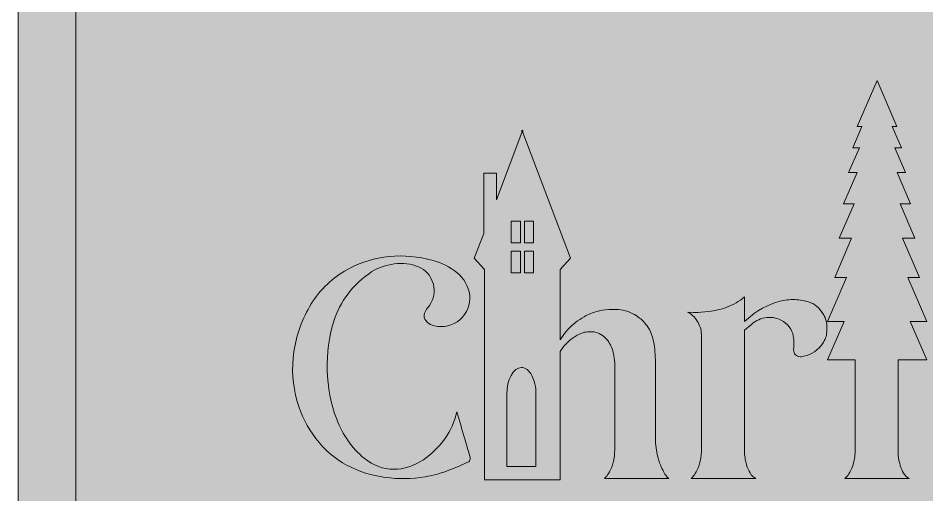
# Model space of a CAD drawing. Header units: centimetres. Extents: x 0 to 14, y -20 to 0.
# Drawn here: x 0.01 to 6.11, y -6.46 to -3.26 of the extents above; entities that cross this region are included whole.
import ezdxf

# ---------------------------------------------------------------- set-up
doc = ezdxf.new("R2010")
doc.units = ezdxf.units.CM
doc.header["$MEASUREMENT"] = 0
doc.layers.add('Layer 1', color=7, linetype='Continuous')

# ---------------------------------------------------------------- blocks, each defined once
blk = doc.blocks.new('block 3')
at = {"layer": 'Layer 1', "true_color": 0xe5c49d}
h = blk.add_hatch(color=31, dxfattribs=at)
h.dxf.hatch_style = 2
h.paths.add_polyline_path([(13.9627, -19.9756), (0.0073, -19.9756), (0.0073, -0.0394), (13.9627, -0.0394)])
at = {"layer": 'Layer 1', "lineweight": 0}
blk.add_lwpolyline([(13.9627, -19.9756), (0.0073, -19.9756), (0.0073, -0.0394), (13.9627, -0.0394), (13.9627, -19.9756)], dxfattribs=at)
blk = doc.blocks.new('block 2')
at = {"layer": 'Layer 1'}
blk.add_blockref('block 3', (0, 0), dxfattribs=at)
blk = doc.blocks.new('block 6')
at = {"layer": 'Layer 1', "lineweight": 0}
for points, knots in [([(13.0141, -0.4263), (13.0141, -0.4263), (0.9559, -0.4263), (0.9559, -0.4263), (0.6461, -0.4263), (0.3943, -0.6781), (0.3943, -0.9879), (0.3943, -0.9879), (0.3943, -19.0271), (0.3943, -19.0271), (0.3943, -19.3369), (0.6461, -19.5887), (0.9559, -19.5887), (0.9559, -19.5887), (2.2598, -19.5887), (2.2598, -19.5887), (2.2598, -19.5887), (2.2598, -18.2461), (2.2598, -18.2461), (1.7896, -18.2478), (1.3195, -18.2471), (0.8493, -18.2468), (0.8335, -18.2468), (0.8117, -18.2552), (0.8033, -18.2419), (0.7931, -18.2264), (0.8142, -18.2141), (0.8229, -18.2014), (1.0494, -17.8652), (1.2766, -17.5298), (1.5034, -17.1939), (1.5115, -17.182), (1.5284, -17.1697), (1.5224, -17.1563), (1.5143, -17.1387), (1.4932, -17.1482), (1.4781, -17.1482), (1.3765, -17.1472), (1.2745, -17.1475), (1.1626, -17.1475), (1.2133, -17.0726), (1.2583, -17.0054), (1.304, -16.9383), (1.4067, -16.7864), (1.5073, -16.633), (1.6138, -16.4836), (1.6947, -16.37), (1.7678, -16.2515), (1.8466, -16.1362), (1.8526, -16.1274), (1.8667, -16.1182), (1.8593, -16.1059), (1.8529, -16.0947), (1.8378, -16.0996), (1.8266, -16.0996), (1.7038, -16.0992), (1.5808, -16.0992), (1.4556, -16.0992), (1.5016, -16.03), (1.547, -15.96), (1.5941, -15.8907), (1.8593, -15.4983), (2.1248, -15.1062), (2.3903, -14.7137), (2.3927, -14.7102), (2.3952, -14.7063), (2.3977, -14.7028), (2.4268, -14.661), (2.4258, -14.6617), (2.4532, -14.7035), (2.6663, -15.0291), (2.8819, -15.3527), (3.0918, -15.6801), (3.1773, -15.8133), (3.2719, -15.941), (3.3499, -16.0792), (3.352, -16.0831), (3.3528, -16.0873), (3.3563, -16.0975), (3.23, -16.1094), (3.1055, -16.0929), (2.9782, -16.107), (3.1966, -16.4558), (3.4298, -16.7941), (3.6555, -17.1465), (3.6555, -17.1465), (3.3197, -17.1465), (3.3197, -17.1465), (3.3222, -17.1749), (3.3383, -17.1911), (3.3503, -17.2091), (3.5669, -17.541), (3.7842, -17.8723), (4.0012, -18.2042), (4.0089, -18.2158), (4.0262, -18.2274), (4.017, -18.2422), (4.01, -18.2535), (3.9921, -18.2468), (3.9794, -18.2468), (3.5064, -18.2471), (3.0335, -18.2471), (2.5605, -18.2471), (2.5605, -18.2471), (2.5605, -19.5887), (2.5605, -19.5887), (2.5605, -19.5887), (6.8345, -19.5887), (6.8345, -19.5887), (6.8345, -19.5887), (6.8345, -18.6097), (6.8345, -18.6097), (6.3643, -18.6111), (5.8945, -18.6107), (5.4244, -18.6104), (5.4085, -18.6104), (5.3867, -18.6185), (5.3783, -18.6055), (5.3681, -18.59), (5.3892, -18.5773), (5.3976, -18.5647), (5.6244, -18.2289), (5.8516, -17.8934), (6.0784, -17.5575), (6.0865, -17.5456), (6.1034, -17.5333), (6.0974, -17.5199), (6.0893, -17.502), (6.0682, -17.5118), (6.0531, -17.5115), (5.9511, -17.5108), (5.8495, -17.5111), (5.7377, -17.5111), (5.7883, -17.4359), (5.8333, -17.3687), (5.8787, -17.3019), (5.9817, -17.15), (6.0823, -16.9963), (6.1889, -16.8472), (6.2697, -16.7336), (6.3429, -16.6148), (6.4213, -16.4998), (6.4276, -16.491), (6.4413, -16.4815), (6.4343, -16.4695), (6.4276, -16.4583), (6.4129, -16.4628), (6.4013, -16.4628), (6.2785, -16.4625), (6.1558, -16.4628), (6.0306, -16.4628), (6.0763, -16.3936), (6.122, -16.3236), (6.1688, -16.254), (6.4343, -15.8615), (6.6998, -15.4694), (6.9653, -15.0773), (6.9678, -15.0735), (6.9702, -15.0699), (6.9727, -15.0661), (7.0019, -15.0246), (7.0008, -15.0253), (7.0283, -15.0671), (7.2414, -15.3924), (7.4566, -15.7163), (7.6665, -16.0433), (7.7523, -16.1769), (7.8466, -16.3046), (7.9246, -16.4428), (7.9267, -16.4463), (7.9278, -16.4509), (7.9313, -16.4611), (7.8051, -16.4727), (7.6802, -16.4565), (7.5529, -16.4706), (7.7713, -16.8191), (8.0044, -17.1574), (8.2306, -17.5097), (8.2306, -17.5097), (7.8944, -17.5097), (7.8944, -17.5097), (7.8972, -17.5386), (7.9134, -17.5547), (7.925, -17.5727), (8.1419, -17.9043), (8.3593, -18.2359), (8.5762, -18.5675), (8.5836, -18.5791), (8.6012, -18.5907), (8.5921, -18.6058), (8.5847, -18.6171), (8.5671, -18.6104), (8.5544, -18.6104), (8.0815, -18.6107), (7.6085, -18.6104), (7.1355, -18.6107), (7.1355, -18.6107), (7.1355, -19.5887), (7.1355, -19.5887), (7.1355, -19.5887), (11.4095, -19.5887), (11.4095, -19.5887), (11.4095, -19.5887), (11.4095, -18.2471), (11.4095, -18.2471), (10.9365, -18.2471), (10.4636, -18.2471), (9.9906, -18.2468), (9.9779, -18.2468), (9.96, -18.2535), (9.953, -18.2422), (9.9438, -18.2274), (9.9611, -18.2158), (9.9688, -18.2042), (10.1858, -17.8723), (10.4031, -17.541), (10.6197, -17.2091), (10.6317, -17.1911), (10.6478, -17.1749), (10.6503, -17.1465), (10.6503, -17.1465), (10.3145, -17.1465), (10.3145, -17.1465), (10.5402, -16.7941), (10.7734, -16.4558), (10.9918, -16.107), (10.8645, -16.0929), (10.74, -16.1094), (10.6137, -16.0975), (10.6172, -16.0873), (10.618, -16.0831), (10.6201, -16.0792), (10.6981, -15.941), (10.7927, -15.8133), (10.8782, -15.6801), (11.0881, -15.3527), (11.3037, -15.0291), (11.5168, -14.7035), (11.5442, -14.6617), (11.5432, -14.661), (11.5723, -14.7028), (11.5748, -14.7063), (11.5773, -14.7102), (11.5797, -14.7137), (11.8452, -15.1062), (12.1107, -15.4983), (12.3759, -15.8907), (12.423, -15.96), (12.4684, -16.03), (12.5144, -16.0992), (12.3892, -16.0992), (12.2662, -16.0992), (12.1434, -16.0996), (12.1322, -16.0996), (12.1171, -16.0947), (12.1107, -16.1059), (12.1033, -16.1182), (12.1174, -16.1274), (12.1234, -16.1362), (12.2022, -16.2515), (12.2753, -16.37), (12.3562, -16.4836), (12.4627, -16.633), (12.5633, -16.7864), (12.666, -16.9383), (12.7117, -17.0054), (12.7567, -17.0726), (12.8074, -17.1475), (12.6955, -17.1475), (12.5935, -17.1472), (12.4919, -17.1482), (12.4768, -17.1482), (12.4557, -17.1387), (12.4476, -17.1563), (12.4416, -17.1697), (12.4585, -17.182), (12.4666, -17.1939), (12.6934, -17.5298), (12.9206, -17.8652), (13.1471, -18.2014), (13.1558, -18.2141), (13.1769, -18.2264), (13.1667, -18.2419), (13.1583, -18.2552), (13.1365, -18.2468), (13.1207, -18.2468), (12.6505, -18.2471), (12.1804, -18.2478), (11.7102, -18.2461), (11.7102, -18.2461), (11.7102, -19.5887), (11.7102, -19.5887), (11.7102, -19.5887), (13.0141, -19.5887), (13.0141, -19.5887), (13.3239, -19.5887), (13.5757, -19.3369), (13.5757, -19.0271), (13.5757, -19.0271), (13.5757, -0.9879), (13.5757, -0.9879), (13.5757, -0.6781), (13.3239, -0.4263), (13.0141, -0.4263)], [0, 0, 0, 0, 1, 1, 1, 2, 2, 2, 3, 3, 3, 4, 4, 4, 5, 5, 5, 6, 6, 6, 7, 7, 7, 8, 8, 8, 9, 9, 9, 10, 10, 10, 11, 11, 11, 12, 12, 12, 13, 13, 13, 14, 14, 14, 15, 15, 15, 16, 16, 16, 17, 17, 17, 18, 18, 18, 19, 19, 19, 20, 20, 20, 21, 21, 21, 22, 22, 22, 23, 23, 23, 24, 24, 24, 25, 25, 25, 26, 26, 26, 27, 27, 27, 28, 28, 28, 29, 29, 29, 30, 30, 30, 31, 31, 31, 32, 32, 32, 33, 33, 33, 34, 34, 34, 35, 35, 35, 36, 36, 36, 37, 37, 37, 38, 38, 38, 39, 39, 39, 40, 40, 40, 41, 41, 41, 42, 42, 42, 43, 43, 43, 44, 44, 44, 45, 45, 45, 46, 46, 46, 47, 47, 47, 48, 48, 48, 49, 49, 49, 50, 50, 50, 51, 51, 51, 52, 52, 52, 53, 53, 53, 54, 54, 54, 55, 55, 55, 56, 56, 56, 57, 57, 57, 58, 58, 58, 59, 59, 59, 60, 60, 60, 61, 61, 61, 62, 62, 62, 63, 63, 63, 64, 64, 64, 65, 65, 65, 66, 66, 66, 67, 67, 67, 68, 68, 68, 69, 69, 69, 70, 70, 70, 71, 71, 71, 72, 72, 72, 73, 73, 73, 74, 74, 74, 75, 75, 75, 76, 76, 76, 77, 77, 77, 78, 78, 78, 79, 79, 79, 80, 80, 80, 81, 81, 81, 82, 82, 82, 83, 83, 83, 84, 84, 84, 85, 85, 85, 86, 86, 86, 87, 87, 87, 88, 88, 88, 89, 89, 89, 90, 90, 90, 91, 91, 91, 92, 92, 92, 93, 93, 93, 94, 94, 94, 95, 95, 95, 96, 96, 96, 97, 97, 97, 98, 98, 98, 99, 99, 99, 100, 100, 100, 101, 101, 101, 101]), ([(6.1055, -5.5524), (6.1055, -5.5524), (5.9135, -5.5524), (5.9135, -5.5524), (5.9135, -5.5524), (5.9135, -6.1931), (5.9135, -6.1931), (5.9135, -6.1931), (5.9163, -6.2131), (5.9163, -6.2131), (5.9188, -6.2265), (5.923, -6.2427), (5.9283, -6.261), (5.9339, -6.2796), (5.9413, -6.2972), (5.9511, -6.3137), (5.961, -6.3299), (5.9733, -6.3419), (5.9884, -6.3492), (5.9884, -6.3492), (5.5559, -6.3492), (5.5559, -6.3492), (5.5559, -6.3492), (5.5661, -6.339), (5.5661, -6.339), (5.5735, -6.3324), (5.5815, -6.3211), (5.5907, -6.3056), (5.5998, -6.2902), (5.6079, -6.2698), (5.615, -6.2444), (5.622, -6.2195), (5.6255, -6.1882), (5.6255, -6.1509), (5.6255, -6.1509), (5.6255, -5.5524), (5.6255, -5.5524), (5.6255, -5.5524), (5.4402, -5.5524), (5.4402, -5.5524), (5.4402, -5.5524), (5.5517, -5.2946), (5.5517, -5.2946), (5.5517, -5.2946), (5.4402, -5.2946), (5.4402, -5.2946), (5.4402, -5.2946), (5.5675, -4.9996), (5.5675, -4.9996), (5.5675, -4.9996), (5.488, -4.9996), (5.488, -4.9996), (5.488, -4.9996), (5.6019, -4.7358), (5.6019, -4.7358), (5.6019, -4.7358), (5.519, -4.7358), (5.519, -4.7358), (5.519, -4.7358), (5.6181, -4.5062), (5.6181, -4.5062), (5.6181, -4.5062), (5.5478, -4.5062), (5.5478, -4.5062), (5.5478, -4.5062), (5.6385, -4.2963), (5.6385, -4.2963), (5.6385, -4.2963), (5.5819, -4.2963), (5.5819, -4.2963), (5.5819, -4.2963), (5.654, -4.1289), (5.654, -4.1289), (5.654, -4.1289), (5.6097, -4.1289), (5.6097, -4.1289), (5.6097, -4.1289), (5.6712, -3.9865), (5.6712, -3.9865), (5.6712, -3.9865), (5.6399, -3.9865), (5.6399, -3.9865), (5.6399, -3.9865), (5.7728, -3.6784), (5.7728, -3.6784), (5.7728, -3.6784), (5.9061, -3.9865), (5.9061, -3.9865), (5.9061, -3.9865), (5.8748, -3.9865), (5.8748, -3.9865), (5.8748, -3.9865), (5.9364, -4.1289), (5.9364, -4.1289), (5.9364, -4.1289), (5.8917, -4.1289), (5.8917, -4.1289), (5.8917, -4.1289), (5.9641, -4.2963), (5.9641, -4.2963), (5.9641, -4.2963), (5.9075, -4.2963), (5.9075, -4.2963), (5.9075, -4.2963), (5.9979, -4.5062), (5.9979, -4.5062), (5.9979, -4.5062), (5.9279, -4.5062), (5.9279, -4.5062), (5.9279, -4.5062), (6.0271, -4.7358), (6.0271, -4.7358), (6.0271, -4.7358), (5.9437, -4.7358), (5.9437, -4.7358), (5.9437, -4.7358), (6.058, -4.9996), (6.058, -4.9996), (6.058, -4.9996), (5.9782, -4.9996), (5.9782, -4.9996), (5.9782, -4.9996), (6.1055, -5.2946), (6.1055, -5.2946), (6.1055, -5.2946), (5.9944, -5.2946), (5.9944, -5.2946), (5.9944, -5.2946), (6.1055, -5.5524), (6.1055, -5.5524)], [0, 0, 0, 0, 1, 1, 1, 2, 2, 2, 3, 3, 3, 4, 4, 4, 5, 5, 5, 6, 6, 6, 7, 7, 7, 8, 8, 8, 9, 9, 9, 10, 10, 10, 11, 11, 11, 12, 12, 12, 13, 13, 13, 14, 14, 14, 15, 15, 15, 16, 16, 16, 17, 17, 17, 18, 18, 18, 19, 19, 19, 20, 20, 20, 21, 21, 21, 22, 22, 22, 23, 23, 23, 24, 24, 24, 25, 25, 25, 26, 26, 26, 27, 27, 27, 28, 28, 28, 29, 29, 29, 30, 30, 30, 31, 31, 31, 32, 32, 32, 33, 33, 33, 34, 34, 34, 35, 35, 35, 36, 36, 36, 37, 37, 37, 38, 38, 38, 39, 39, 39, 40, 40, 40, 41, 41, 41, 42, 42, 42, 43, 43, 43, 43]), ([(4.375, -6.3492), (4.375, -6.3492), (3.9425, -6.3492), (3.9425, -6.3492), (3.9425, -6.3492), (3.9527, -6.338), (3.9527, -6.338), (3.9597, -6.331), (3.9681, -6.3193), (3.9773, -6.3035), (3.9864, -6.2877), (3.9945, -6.267), (4.0016, -6.2416), (4.0082, -6.216), (4.0118, -6.1847), (4.0118, -6.1474), (4.0118, -6.1474), (4.0118, -5.5714), (4.0118, -5.5714), (4.0114, -5.5541), (4.0079, -5.5313), (4.0016, -5.5032), (3.9949, -5.475), (3.9829, -5.4487), (3.9653, -5.4237), (3.9573, -5.4128), (3.9485, -5.4033), (3.939, -5.3956), (3.9115, -5.3741), (3.8813, -5.3635), (3.8486, -5.3635), (3.8486, -5.3635), (3.8384, -5.3635), (3.8384, -5.3635), (3.8117, -5.365), (3.7856, -5.3723), (3.76, -5.3864), (3.7223, -5.4079), (3.6903, -5.4353), (3.664, -5.4694), (3.6576, -5.4778), (3.6513, -5.4866), (3.6453, -5.4954), (3.6453, -5.4954), (3.6453, -6.3584), (3.6453, -6.3584), (3.6453, -6.3584), (3.1382, -6.3584), (3.1382, -6.3584), (3.1382, -6.3584), (3.1382, -4.9465), (3.1382, -4.9465), (3.1382, -4.9465), (3.069, -4.8709), (3.069, -4.8709), (3.069, -4.8709), (3.1319, -4.7042), (3.1319, -4.7042), (3.1319, -4.7042), (3.1319, -4.2991), (3.1319, -4.2991), (3.1319, -4.2991), (3.2174, -4.2991), (3.2174, -4.2991), (3.2174, -4.2991), (3.2174, -4.4788), (3.2174, -4.4788), (3.2174, -4.4788), (3.389, -4.0259), (3.389, -4.0259), (3.389, -4.0259), (3.389, -4.0118), (3.389, -4.0118), (3.389, -4.0118), (3.3918, -4.0188), (3.3918, -4.0188), (3.3918, -4.0188), (3.3946, -4.0118), (3.3946, -4.0118), (3.3946, -4.0118), (3.3946, -4.0259), (3.3946, -4.0259), (3.3946, -4.0259), (3.7146, -4.8709), (3.7146, -4.8709), (3.7146, -4.8709), (3.6453, -4.9465), (3.6453, -4.9465), (3.6453, -4.9465), (3.6453, -5.4188), (3.6453, -5.4188), (3.6699, -5.3783), (3.6998, -5.3432), (3.7354, -5.3126), (3.7705, -5.2827), (3.8096, -5.2588), (3.8521, -5.2412), (3.8644, -5.2366), (3.8834, -5.2303), (3.9098, -5.2229), (3.934, -5.2169), (3.9632, -5.2137), (3.9973, -5.2137), (3.9973, -5.2137), (4.0118, -5.2137), (4.0118, -5.2137), (4.0276, -5.2137), (4.0466, -5.2159), (4.068, -5.2197), (4.0895, -5.2236), (4.113, -5.232), (4.138, -5.245), (4.1464, -5.2486), (4.1598, -5.2573), (4.1788, -5.2718), (4.1978, -5.2862), (4.2168, -5.3069), (4.2354, -5.3344), (4.2604, -5.372), (4.2755, -5.4212), (4.2801, -5.4821), (4.2839, -5.5186), (4.2857, -5.5791), (4.2857, -5.6628), (4.2857, -5.6628), (4.2864, -5.7898), (4.2864, -5.7898), (4.2864, -5.7898), (4.2857, -5.9164), (4.2857, -5.9164), (4.2857, -5.9164), (4.2857, -6.0964), (4.2857, -6.0964), (4.2868, -6.1375), (4.2934, -6.1783), (4.3047, -6.2188), (4.311, -6.2399), (4.3205, -6.2641), (4.3335, -6.2912), (4.3465, -6.3183), (4.3606, -6.3376), (4.375, -6.3492)], [0, 0, 0, 0, 1, 1, 1, 2, 2, 2, 3, 3, 3, 4, 4, 4, 5, 5, 5, 6, 6, 6, 7, 7, 7, 8, 8, 8, 9, 9, 9, 10, 10, 10, 11, 11, 11, 12, 12, 12, 13, 13, 13, 14, 14, 14, 15, 15, 15, 16, 16, 16, 17, 17, 17, 18, 18, 18, 19, 19, 19, 20, 20, 20, 21, 21, 21, 22, 22, 22, 23, 23, 23, 24, 24, 24, 25, 25, 25, 26, 26, 26, 27, 27, 27, 28, 28, 28, 29, 29, 29, 30, 30, 30, 31, 31, 31, 32, 32, 32, 33, 33, 33, 34, 34, 34, 35, 35, 35, 36, 36, 36, 37, 37, 37, 38, 38, 38, 39, 39, 39, 40, 40, 40, 41, 41, 41, 42, 42, 42, 43, 43, 43, 44, 44, 44, 45, 45, 45, 46, 46, 46, 47, 47, 47, 47]), ([(2.7388, -6.3373), (2.6501, -6.3521), (2.5608, -6.3531), (2.4708, -6.3408), (2.3811, -6.3288), (2.296, -6.3021), (2.2159, -6.2606), (2.1325, -6.2163), (2.0622, -6.1562), (2.0052, -6.0802), (1.9479, -6.0046), (1.9064, -5.9216), (1.88, -5.8316), (1.8491, -5.7222), (1.8417, -5.6101), (1.8586, -5.4954), (1.8754, -5.3808), (1.9138, -5.2749), (1.9746, -5.1772), (2.0351, -5.0801), (2.116, -5.0028), (2.2169, -4.9454), (2.4005, -4.8494), (2.5921, -4.8297), (2.7919, -4.8864), (2.8506, -4.9022), (2.904, -4.9286), (2.9515, -4.9658), (3, -5.0066), (3.0289, -5.0576), (3.038, -5.1192), (3.0429, -5.1842), (3.0211, -5.2387), (2.9726, -5.2834), (2.9213, -5.3245), (2.864, -5.3379), (2.8, -5.3235), (2.7824, -5.3192), (2.7665, -5.3112), (2.7525, -5.2995), (2.7384, -5.2869), (2.7314, -5.2714), (2.7314, -5.2531), (2.7345, -5.2334), (2.7433, -5.2162), (2.7581, -5.2011), (2.7616, -5.1969), (2.7651, -5.1926), (2.768, -5.1884), (2.7978, -5.1438), (2.8066, -5.0959), (2.7943, -5.0442), (2.7767, -4.9869), (2.7433, -4.9482), (2.6938, -4.9279), (2.6442, -4.9075), (2.5904, -4.9011), (2.532, -4.9089), (2.474, -4.9169), (2.4237, -4.9338), (2.3811, -4.9602), (2.2552, -5.0453), (2.1691, -5.1585), (2.123, -5.2995), (2.0931, -5.3987), (2.0794, -5.506), (2.0819, -5.621), (2.084, -5.736), (2.1054, -5.846), (2.1455, -5.9512), (2.1856, -6.0563), (2.2472, -6.1439), (2.3301, -6.2131), (2.392, -6.262), (2.4578, -6.2863), (2.5271, -6.2866), (2.5963, -6.287), (2.6635, -6.2655), (2.7279, -6.2223), (2.7831, -6.184), (2.8305, -6.1375), (2.8703, -6.0827), (2.9097, -6.0278), (2.9371, -5.9677), (2.9522, -5.9019), (2.9695, -5.96), (2.986, -6.018), (3.0025, -6.0764), (3.0148, -6.1171), (3.0268, -6.1579), (3.0391, -6.1994), (3.0405, -6.2037), (3.0412, -6.2082), (3.0419, -6.2128), (3.0422, -6.2174), (3.0419, -6.2212), (3.0398, -6.2251), (3.038, -6.2293), (3.0352, -6.2328), (3.0313, -6.2357), (3.0275, -6.2381), (3.0233, -6.2406), (3.019, -6.2423), (2.9733, -6.2631), (2.9276, -6.2817), (2.8819, -6.299), (2.8365, -6.3158), (2.7887, -6.3288), (2.7388, -6.3373)], [0, 0, 0, 0, 1, 1, 1, 2, 2, 2, 3, 3, 3, 4, 4, 4, 5, 5, 5, 6, 6, 6, 7, 7, 7, 8, 8, 8, 9, 9, 9, 10, 10, 10, 11, 11, 11, 12, 12, 12, 13, 13, 13, 14, 14, 14, 15, 15, 15, 16, 16, 16, 17, 17, 17, 18, 18, 18, 19, 19, 19, 20, 20, 20, 21, 21, 21, 22, 22, 22, 23, 23, 23, 24, 24, 24, 25, 25, 25, 26, 26, 26, 27, 27, 27, 28, 28, 28, 29, 29, 29, 30, 30, 30, 31, 31, 31, 32, 32, 32, 33, 33, 33, 34, 34, 34, 35, 35, 35, 36, 36, 36, 36]), ([(4.5413, -5.2341), (4.5413, -5.2341), (4.5512, -5.2341), (4.5512, -5.2341), (4.5755, -5.2341), (4.6064, -5.232), (4.6437, -5.2282), (4.6813, -5.2239), (4.7214, -5.2144), (4.7643, -5.1993), (4.8072, -5.1842), (4.8466, -5.1606), (4.8825, -5.129), (4.8825, -5.129), (4.8825, -5.2943), (4.8825, -5.2943), (4.8825, -5.2943), (4.9236, -5.2605), (4.9236, -5.2605), (4.9918, -5.2039), (5.0688, -5.168), (5.1546, -5.1529), (5.1733, -5.1497), (5.1923, -5.1483), (5.2109, -5.1483), (5.2408, -5.1483), (5.2749, -5.1536), (5.3132, -5.1642), (5.3516, -5.1747), (5.3846, -5.2025), (5.4128, -5.2475), (5.4286, -5.2756), (5.4363, -5.3055), (5.4363, -5.3372), (5.4363, -5.3425), (5.4356, -5.3562), (5.4338, -5.3783), (5.4317, -5.4001), (5.4198, -5.4261), (5.3973, -5.4567), (5.3614, -5.5), (5.3157, -5.5246), (5.2605, -5.5313), (5.2605, -5.5313), (5.2556, -5.5313), (5.2556, -5.5313), (5.2429, -5.5313), (5.2327, -5.5271), (5.2246, -5.5186), (5.2162, -5.5095), (5.212, -5.4982), (5.212, -5.4849), (5.212, -5.4849), (5.212, -5.4803), (5.212, -5.4803), (5.2137, -5.4694), (5.2148, -5.4574), (5.2148, -5.4448), (5.2148, -5.4349), (5.2137, -5.4212), (5.2123, -5.4036), (5.2109, -5.3861), (5.2042, -5.3671), (5.193, -5.3463), (5.1666, -5.3048), (5.1297, -5.2795), (5.0815, -5.2704), (5.0716, -5.2686), (5.0618, -5.2679), (5.0512, -5.2679), (5.0453, -5.2679), (5.0389, -5.2679), (5.033, -5.2686), (4.9943, -5.2728), (4.9595, -5.2883), (4.9289, -5.3143), (4.9289, -5.3143), (4.8825, -5.3533), (4.8825, -5.3533), (4.8825, -5.3533), (4.8825, -6.1875), (4.8825, -6.1875), (4.8825, -6.1875), (4.8863, -6.2086), (4.8863, -6.2086), (4.8881, -6.2226), (4.8916, -6.2392), (4.8972, -6.2578), (4.9025, -6.2768), (4.9102, -6.2947), (4.9204, -6.3116), (4.9303, -6.3288), (4.9429, -6.3408), (4.9584, -6.3482), (4.9584, -6.3482), (4.5248, -6.3482), (4.5248, -6.3482), (4.5248, -6.3482), (4.5357, -6.3373), (4.5357, -6.3373), (4.5424, -6.3306), (4.5501, -6.3193), (4.5593, -6.3035), (4.5684, -6.2877), (4.5765, -6.267), (4.5835, -6.2409), (4.5906, -6.2153), (4.5941, -6.1829), (4.5941, -6.1446), (4.5941, -6.1446), (4.5941, -5.3917), (4.5941, -5.3917), (4.5941, -5.3597), (4.5867, -5.3294), (4.5716, -5.302), (4.5568, -5.2742), (4.5357, -5.2521), (4.5083, -5.2348), (4.5065, -5.2341), (4.5044, -5.2334), (4.502, -5.232), (4.502, -5.232), (4.5413, -5.2341), (4.5413, -5.2341)], [0, 0, 0, 0, 1, 1, 1, 2, 2, 2, 3, 3, 3, 4, 4, 4, 5, 5, 5, 6, 6, 6, 7, 7, 7, 8, 8, 8, 9, 9, 9, 10, 10, 10, 11, 11, 11, 12, 12, 12, 13, 13, 13, 14, 14, 14, 15, 15, 15, 16, 16, 16, 17, 17, 17, 18, 18, 18, 19, 19, 19, 20, 20, 20, 21, 21, 21, 22, 22, 22, 23, 23, 23, 24, 24, 24, 25, 25, 25, 26, 26, 26, 27, 27, 27, 28, 28, 28, 29, 29, 29, 30, 30, 30, 31, 31, 31, 32, 32, 32, 33, 33, 33, 34, 34, 34, 35, 35, 35, 36, 36, 36, 37, 37, 37, 38, 38, 38, 39, 39, 39, 40, 40, 40, 41, 41, 41, 41])]:
    blk.add_open_spline(points, degree=3, knots=knots, dxfattribs=at)
blk = doc.blocks.new('block 5')
at = {"layer": 'Layer 1', "true_color": 0x5b1a0e}
h = blk.add_hatch(color=28, dxfattribs=at)
h.dxf.hatch_style = 2
h.paths.add_polyline_path([(3.3784, -4.6216), (3.3171, -4.6216), (3.3171, -4.7662), (3.3784, -4.7662)])
h = blk.add_hatch(color=28, dxfattribs=at)
h.dxf.hatch_style = 2
h.paths.add_polyline_path([(3.4665, -4.6216), (3.4052, -4.6216), (3.4052, -4.7662), (3.4665, -4.7662)])
h = blk.add_hatch(color=28, dxfattribs=at)
h.dxf.hatch_style = 2
h.paths.add_polyline_path([(3.3784, -4.9333), (3.3784, -4.824), (3.3171, -4.824), (3.3171, -4.9471), (3.3171, -4.9686), (3.3784, -4.9686)])
h = blk.add_hatch(color=28, dxfattribs=at)
h.dxf.hatch_style = 2
h.paths.add_polyline_path([(3.4665, -4.8987), (3.4665, -4.824), (3.4052, -4.824), (3.4052, -4.925), (3.4052, -4.9686), (3.4665, -4.9686)])
h = blk.add_hatch(color=28, dxfattribs=at)
h.dxf.hatch_style = 2
edge = h.paths.add_edge_path()
edge.add_spline(control_points=[(3.3852, -5.6039), (3.331, -5.6039), (3.2871, -5.6845), (3.2871, -5.7839), (3.2871, -5.7839), (3.2871, -6.2676), (3.2871, -6.2676), (3.2871, -6.2676), (3.4831, -6.2676), (3.4831, -6.2676), (3.4831, -6.2676), (3.4831, -5.7839), (3.4831, -5.7839), (3.4831, -5.7341), (3.4722, -5.6893), (3.4544, -5.6565), (3.4367, -5.624), (3.4122, -5.6039), (3.3852, -5.6039)], knot_values=[0, 0, 0, 0, 1, 1, 1, 2, 2, 2, 3, 3, 3, 4, 4, 4, 5, 5, 5, 6, 6, 6, 6], degree=3, periodic=1)
at = {"layer": 'Layer 1', "lineweight": 0}
for points in [[(3.3784, -4.6216), (3.3171, -4.6216), (3.3171, -4.7662), (3.3784, -4.7662), (3.3784, -4.6216)], [(3.4665, -4.6216), (3.4052, -4.6216), (3.4052, -4.7662), (3.4665, -4.7662), (3.4665, -4.6216)], [(3.3784, -4.9333), (3.3784, -4.824), (3.3171, -4.824), (3.3171, -4.9471), (3.3171, -4.9686), (3.3784, -4.9686), (3.3784, -4.9333)], [(3.4665, -4.8987), (3.4665, -4.824), (3.4052, -4.824), (3.4052, -4.925), (3.4052, -4.9686), (3.4665, -4.9686), (3.4665, -4.8987)]]:
    blk.add_lwpolyline(points, dxfattribs=at)
blk.add_open_spline([(3.3852, -5.6039), (3.331, -5.6039), (3.2871, -5.6845), (3.2871, -5.7839), (3.2871, -5.7839), (3.2871, -6.2676), (3.2871, -6.2676), (3.2871, -6.2676), (3.4831, -6.2676), (3.4831, -6.2676), (3.4831, -6.2676), (3.4831, -5.7839), (3.4831, -5.7839), (3.4831, -5.7341), (3.4722, -5.6893), (3.4544, -5.6565), (3.4367, -5.624), (3.4122, -5.6039), (3.3852, -5.6039)], degree=3, knots=[0, 0, 0, 0, 1, 1, 1, 2, 2, 2, 3, 3, 3, 4, 4, 4, 5, 5, 5, 6, 6, 6, 6], dxfattribs=at)
at = {"layer": 'Layer 1'}
blk.add_blockref('block 6', (0, 0), dxfattribs=at)
blk = doc.blocks.new('block 4')
at = {"layer": 'Layer 1'}
blk.add_blockref('block 5', (0, 0), dxfattribs=at)

msp = doc.modelspace()

# ---------------------------------------------------------------- block references
at = {"layer": 'Layer 1'}
for name in ['block 2', 'block 4']:
    msp.add_blockref(name, (0, 0), dxfattribs=at)

doc.saveas('drawing.dxf')
